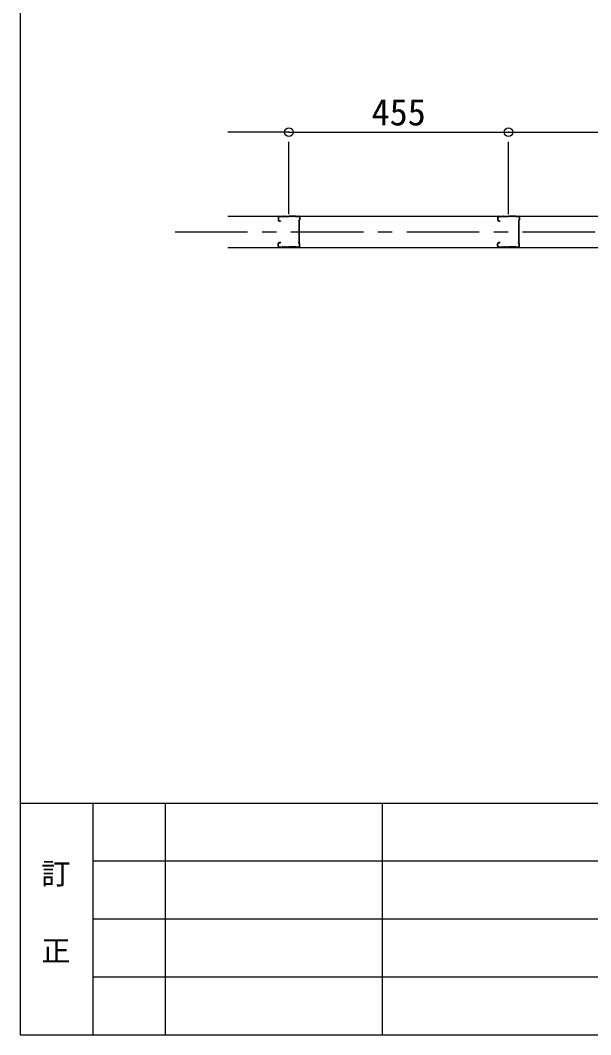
# Model space of a CAD drawing. Units: millimetres, scale not verified. Extents: x -4126 to 4124, y -2920 to 2852.
# Drawn here: x -4126 to -2944, y -2848 to -747 of the extents above; entities that cross this region are included whole.
import ezdxf
from ezdxf.enums import TextEntityAlignment as Align

# ---------------------------------------------------------------- set-up
doc = ezdxf.new("R2010")
doc.units = ezdxf.units.MM
doc.header["$LTSCALE"] = 30
doc.header["$PDMODE"] = 32
doc.header["$PDSIZE"] = 18
doc.linetypes.add('CHAIN1', pattern=[8, 5, -1, 1, -1])
doc.linetypes.add('DOUBLE_CHAIN1', pattern=[8.8, 5, -1, 0.6, -0.6, 0.6, -1])
for name, color, linetype in [('1-0_中心線', 4, 'CHAIN1'), ('1-1_中線', 7, 'Continuous'), ('1-3_太線２', 3, 'Continuous'), ('1-5_寸法', 4, 'Continuous'), ('1-8_隠線', 4, 'DOUBLE_CHAIN1'), ('F-3_太線２', 7, 'Continuous'), ('F-5_固定文字', 7, 'Continuous')]:
    doc.layers.add(name, color=color, linetype=linetype)
doc.styles.add('ＭＳ ゴシック', font='')
doc.styles.get('ＭＳ ゴシック').set_extended_font_data('MS Gothic')

msp = doc.modelspace()

# ---------------------------------------------------------------- linework, layer by layer
at = {"layer": '1-0_中心線'}
msp.add_lwpolyline([(-3805.15, -1184.71), (-1505.23, -1184.71), (-642.82, -1184.71)], dxfattribs=at)
at = {"layer": '1-1_中線'}
for p, q in [((-3695.73, -1152.21), (-2506.83, -1152.21)), ((-3695.73, -1217.21), (-2506.83, -1217.21))]:
    msp.add_line(p, q, dxfattribs=at)
at = {"layer": '1-3_太線２'}
for p, q in [((-3591.89, -1154.86), (-3592.01, -1159.96)), ((-3591.09, -1154.88), (-3591.21, -1159.98)), ((-3589.19, -1152.22), (-3584.33, -1152.22)), ((-3589.19, -1153.02), (-3584.33, -1153.02)), ((-3584.46, -1153.01), (-3582.63, -1153.29)), ((-3584.33, -1152.22), (-3582.51, -1152.5)), ((-3582.14, -1152.5), (-3580.52, -1152.23)), ((-3582.01, -1153.29), (-3580.39, -1153.02)), ((-3580.27, -1153.02), (-3578.65, -1153.29)), ((-3580.14, -1152.23), (-3578.52, -1152.5)), ((-3578.14, -1152.5), (-3576.52, -1152.23)), ((-3578.01, -1153.29), (-3576.39, -1153.02)), ((-3576.27, -1153.02), (-3574.65, -1153.29)), ((-3576.14, -1152.23), (-3574.52, -1152.5)), ((-3574.14, -1152.5), (-3572.52, -1152.23)), ((-3574.01, -1153.29), (-3572.39, -1153.02)), ((-3572.29, -1153.02), (-3569.53, -1153.3)), ((-3572.21, -1152.22), (-3569.45, -1152.51)), ((-3566.45, -1152.22), (-3569.21, -1152.51)), ((-3566.37, -1153.01), (-3569.13, -1153.3)), ((-3564.65, -1153.29), (-3566.27, -1153.02)), ((-3564.52, -1152.5), (-3566.14, -1152.23)), ((-3562.52, -1152.23), (-3564.14, -1152.5)), ((-3562.39, -1153.02), (-3564.01, -1153.29)), ((-3560.65, -1153.28), (-3562.27, -1153.02)), ((-3560.52, -1152.49), (-3562.14, -1152.23)), ((-3558.52, -1152.22), (-3560.14, -1152.49)), ((-3558.39, -1153.01), (-3560.01, -1153.28)), ((-3556.65, -1153.28), (-3558.27, -1153.01)), ((-3556.52, -1152.49), (-3558.14, -1152.22)), ((-3554.33, -1152.21), (-3556.15, -1152.49)), ((-3554.26, -1153.01), (-3556.03, -1153.28)), ((-3554.33, -1152.21), (-3549.59, -1152.21)), ((-3554.26, -1153.01), (-3549.59, -1153.01)), ((-3546.83, -1154.97), (-3546.83, -1160.21)), ((-3136.89, -1154.86), (-3137.01, -1159.96)), ((-3136.09, -1154.88), (-3136.21, -1159.98)), ((-3134.19, -1152.22), (-3129.33, -1152.22)), ((-3134.19, -1153.02), (-3129.33, -1153.02)), ((-3129.46, -1153.01), (-3127.63, -1153.29)), ((-3129.33, -1152.22), (-3127.51, -1152.5)), ((-3127.14, -1152.5), (-3125.52, -1152.23)), ((-3127.01, -1153.29), (-3125.39, -1153.02)), ((-3125.27, -1153.02), (-3123.65, -1153.29)), ((-3125.14, -1152.23), (-3123.52, -1152.5)), ((-3123.14, -1152.5), (-3121.52, -1152.23)), ((-3123.01, -1153.29), (-3121.39, -1153.02)), ((-3121.27, -1153.02), (-3119.65, -1153.29)), ((-3121.14, -1152.23), (-3119.52, -1152.5)), ((-3119.14, -1152.5), (-3117.52, -1152.23)), ((-3119.01, -1153.29), (-3117.39, -1153.02)), ((-3117.29, -1153.02), (-3114.53, -1153.3)), ((-3117.21, -1152.22), (-3114.45, -1152.51)), ((-3111.45, -1152.22), (-3114.21, -1152.51)), ((-3111.37, -1153.01), (-3114.13, -1153.3)), ((-3109.65, -1153.29), (-3111.27, -1153.02)), ((-3109.52, -1152.5), (-3111.14, -1152.23)), ((-3107.52, -1152.23), (-3109.14, -1152.5)), ((-3107.39, -1153.02), (-3109.01, -1153.29)), ((-3105.65, -1153.28), (-3107.27, -1153.02)), ((-3105.52, -1152.49), (-3107.14, -1152.23)), ((-3103.52, -1152.22), (-3105.14, -1152.49)), ((-3103.39, -1153.01), (-3105.01, -1153.28)), ((-3101.65, -1153.28), (-3103.27, -1153.01)), ((-3101.52, -1152.49), (-3103.14, -1152.22)), ((-3099.33, -1152.21), (-3101.15, -1152.49)), ((-3099.26, -1153.01), (-3101.03, -1153.28)), ((-3099.33, -1152.21), (-3094.59, -1152.21)), ((-3099.26, -1153.01), (-3094.59, -1153.01)), ((-3091.83, -1154.97), (-3091.83, -1160.21)), ((-3589.31, -1161.92), (-3587.07, -1161.92)), ((-3589.31, -1162.72), (-3587.07, -1162.72)), ((-3587.07, -1161.92), (-3587.07, -1162.72)), ((-3548.63, -1160.87), (-3548.63, -1207.21)), ((-3546.83, -1160.21), (-3547.83, -1161.21)), ((-3547.83, -1161.21), (-3547.83, -1207.21)), ((-3134.31, -1161.92), (-3132.07, -1161.92)), ((-3134.31, -1162.72), (-3132.07, -1162.72)), ((-3132.07, -1161.92), (-3132.07, -1162.72)), ((-3093.63, -1160.87), (-3093.63, -1207.21)), ((-3091.83, -1160.21), (-3092.83, -1161.21)), ((-3092.83, -1161.21), (-3092.83, -1207.21)), ((-3591.89, -1214.55), (-3592.01, -1209.45)), ((-3591.09, -1214.53), (-3591.21, -1209.43)), ((-3589.31, -1206.69), (-3587.07, -1206.69)), ((-3589.31, -1207.49), (-3587.07, -1207.49)), ((-3589.19, -1216.39), (-3584.33, -1216.39)), ((-3589.19, -1217.19), (-3584.33, -1217.19)), ((-3587.07, -1207.49), (-3587.07, -1206.69)), ((-3584.46, -1216.4), (-3582.63, -1216.12)), ((-3584.33, -1217.19), (-3582.51, -1216.91)), ((-3582.14, -1216.91), (-3580.52, -1217.18)), ((-3582.01, -1216.12), (-3580.39, -1216.39)), ((-3580.27, -1216.39), (-3578.65, -1216.12)), ((-3580.14, -1217.18), (-3578.52, -1216.91)), ((-3578.14, -1216.91), (-3576.52, -1217.18)), ((-3578.01, -1216.12), (-3576.39, -1216.39)), ((-3576.27, -1216.39), (-3574.65, -1216.12)), ((-3576.14, -1217.18), (-3574.52, -1216.91)), ((-3574.14, -1216.91), (-3572.52, -1217.18)), ((-3574.01, -1216.12), (-3572.39, -1216.39)), ((-3572.29, -1216.39), (-3569.53, -1216.11)), ((-3572.21, -1217.19), (-3569.45, -1216.9)), ((-3566.45, -1217.19), (-3569.21, -1216.9)), ((-3566.37, -1216.4), (-3569.13, -1216.11)), ((-3564.65, -1216.13), (-3566.27, -1216.39)), ((-3564.52, -1216.91), (-3566.14, -1217.18)), ((-3562.52, -1217.18), (-3564.14, -1216.91)), ((-3562.39, -1216.4), (-3564.01, -1216.13)), ((-3560.65, -1216.13), (-3562.27, -1216.4)), ((-3560.52, -1216.92), (-3562.14, -1217.18)), ((-3558.52, -1217.19), (-3560.14, -1216.92)), ((-3558.39, -1216.4), (-3560.01, -1216.13)), ((-3556.65, -1216.13), (-3558.27, -1216.4)), ((-3556.52, -1216.92), (-3558.14, -1217.19)), ((-3554.33, -1217.2), (-3556.15, -1216.92)), ((-3554.26, -1216.4), (-3556.03, -1216.13)), ((-3554.33, -1217.2), (-3549.59, -1217.2)), ((-3554.26, -1216.4), (-3549.59, -1216.4)), ((-3548.63, -1208.54), (-3548.63, -1207.21)), ((-3547.83, -1208.21), (-3547.83, -1207.21)), ((-3546.83, -1209.21), (-3547.83, -1208.21)), ((-3546.83, -1214.44), (-3546.83, -1209.21)), ((-3136.89, -1214.55), (-3137.01, -1209.45)), ((-3136.09, -1214.53), (-3136.21, -1209.43)), ((-3134.31, -1206.69), (-3132.07, -1206.69)), ((-3134.31, -1207.49), (-3132.07, -1207.49)), ((-3134.19, -1216.39), (-3129.33, -1216.39)), ((-3134.19, -1217.19), (-3129.33, -1217.19)), ((-3132.07, -1207.49), (-3132.07, -1206.69)), ((-3129.46, -1216.4), (-3127.63, -1216.12)), ((-3129.33, -1217.19), (-3127.51, -1216.91)), ((-3127.14, -1216.91), (-3125.52, -1217.18)), ((-3127.01, -1216.12), (-3125.39, -1216.39)), ((-3125.27, -1216.39), (-3123.65, -1216.12)), ((-3125.14, -1217.18), (-3123.52, -1216.91)), ((-3123.14, -1216.91), (-3121.52, -1217.18)), ((-3123.01, -1216.12), (-3121.39, -1216.39)), ((-3121.27, -1216.39), (-3119.65, -1216.12)), ((-3121.14, -1217.18), (-3119.52, -1216.91)), ((-3119.14, -1216.91), (-3117.52, -1217.18)), ((-3119.01, -1216.12), (-3117.39, -1216.39)), ((-3117.29, -1216.39), (-3114.53, -1216.11)), ((-3117.21, -1217.19), (-3114.45, -1216.9)), ((-3111.45, -1217.19), (-3114.21, -1216.9)), ((-3111.37, -1216.4), (-3114.13, -1216.11)), ((-3109.65, -1216.13), (-3111.27, -1216.39)), ((-3109.52, -1216.91), (-3111.14, -1217.18)), ((-3107.52, -1217.18), (-3109.14, -1216.91)), ((-3107.39, -1216.4), (-3109.01, -1216.13)), ((-3105.65, -1216.13), (-3107.27, -1216.4)), ((-3105.52, -1216.92), (-3107.14, -1217.18)), ((-3103.52, -1217.19), (-3105.14, -1216.92)), ((-3103.39, -1216.4), (-3105.01, -1216.13)), ((-3101.65, -1216.13), (-3103.27, -1216.4)), ((-3101.52, -1216.92), (-3103.14, -1217.19)), ((-3099.33, -1217.2), (-3101.15, -1216.92)), ((-3099.26, -1216.4), (-3101.03, -1216.13)), ((-3099.33, -1217.2), (-3094.59, -1217.2)), ((-3099.26, -1216.4), (-3094.59, -1216.4)), ((-3093.63, -1208.54), (-3093.63, -1207.21)), ((-3092.83, -1208.21), (-3092.83, -1207.21)), ((-3091.83, -1209.21), (-3092.83, -1208.21)), ((-3091.83, -1214.44), (-3091.83, -1209.21))]:
    msp.add_line(p, q, dxfattribs=at)
for points in [[(-3547.63, -1154.97), (-3547.63, -1159.87), (-3548.63, -1160.87)], [(-3092.63, -1154.97), (-3092.63, -1159.87), (-3093.63, -1160.87)], [(-3547.63, -1214.44), (-3547.63, -1209.54), (-3548.63, -1208.54)], [(-3092.63, -1214.44), (-3092.63, -1209.54), (-3093.63, -1208.54)]]:
    msp.add_lwpolyline(points, dxfattribs=at)
for centre, radius, start, end in [((-3589.19, -1154.92), 2.7, 90.01999, 178.69998), ((-3589.19, -1154.92), 1.9, 90.01999, 178.69998), ((-3582.33, -1151.37), 1.95, 261.10429, 270.01999), ((-3582.33, -1151.37), 1.15, 261.10429, 270.01999), ((-3582.33, -1151.37), 1.15, 270.01999, 279.42708), ((-3582.33, -1151.37), 1.95, 270.01999, 279.42708), ((-3580.33, -1153.37), 1.15, 90.01999, 99.42708), ((-3580.33, -1153.37), 0.35, 90.01999, 99.42708), ((-3580.33, -1153.37), 1.15, 80.6129, 90.01999), ((-3580.33, -1153.37), 0.35, 80.6129, 90.01999), ((-3578.33, -1151.37), 1.95, 260.6129, 270.01999), ((-3578.33, -1151.37), 1.15, 260.6129, 270.01999), ((-3578.33, -1151.37), 1.15, 270.01999, 279.42708), ((-3578.33, -1151.37), 1.95, 270.01999, 279.42708), ((-3576.33, -1153.37), 1.15, 90.01999, 99.42708), ((-3576.33, -1153.37), 0.35, 90.01999, 99.42708), ((-3576.33, -1153.37), 1.15, 80.6129, 90.01999), ((-3576.33, -1153.37), 0.35, 80.6129, 90.01999), ((-3574.33, -1151.36), 1.95, 260.6129, 270.01999), ((-3574.33, -1151.36), 1.15, 260.6129, 270.01999), ((-3574.33, -1151.36), 1.15, 270.01999, 279.42708), ((-3574.33, -1151.36), 1.95, 270.01999, 279.42708), ((-3572.33, -1153.36), 1.15, 90.01999, 99.42708), ((-3572.33, -1153.36), 0.35, 90.01999, 99.42708), ((-3572.33, -1153.36), 1.15, 80.6129, 90.01999), ((-3572.33, -1153.36), 0.35, 80.6129, 90.01999), ((-3569.33, -1151.36), 1.95, 264.07425, 270.01999), ((-3569.33, -1151.36), 1.15, 264.07425, 270.01999), ((-3569.33, -1151.36), 1.15, 270.01999, 275.96571), ((-3569.33, -1151.36), 1.95, 270.01999, 275.96571), ((-3566.33, -1153.36), 1.15, 90.01999, 99.42708), ((-3566.33, -1153.36), 0.35, 90.01999, 99.42708), ((-3566.33, -1153.36), 1.15, 80.6129, 90.01999), ((-3566.33, -1153.36), 0.35, 80.6129, 90.01999), ((-3564.33, -1151.36), 1.95, 260.6129, 270.01999), ((-3564.33, -1151.36), 1.15, 260.6129, 270.01999), ((-3564.33, -1151.36), 1.15, 270.01999, 279.42708), ((-3564.33, -1151.36), 1.95, 270.01999, 279.42708), ((-3562.33, -1153.36), 1.15, 90.01999, 99.42708), ((-3562.33, -1153.36), 0.35, 90.01999, 99.42708), ((-3562.33, -1153.36), 1.15, 80.6129, 90.01999), ((-3562.33, -1153.36), 0.35, 80.6129, 90.01999), ((-3560.33, -1151.36), 1.95, 260.6129, 270.01999), ((-3560.33, -1151.36), 1.15, 260.6129, 270.01999), ((-3560.33, -1151.36), 1.15, 270.01999, 279.42708), ((-3560.33, -1151.36), 1.95, 270.01999, 279.42708), ((-3558.33, -1153.36), 1.15, 90.01999, 99.42708), ((-3558.33, -1153.36), 0.35, 90.01999, 99.42708), ((-3558.33, -1153.36), 1.15, 80.6129, 90.01999), ((-3558.33, -1153.36), 0.35, 80.6129, 90.01999), ((-3556.33, -1151.36), 1.95, 260.6129, 270.01999), ((-3556.33, -1151.36), 1.15, 260.6129, 270.01999), ((-3556.33, -1151.36), 1.15, 270.01999, 278.93567), ((-3556.33, -1151.36), 1.95, 270.01999, 278.93567), ((-3549.59, -1154.91), 2.7, 358.69998, 90.01999), ((-3549.59, -1154.91), 1.9, 358.69998, 90.01999), ((-3134.19, -1154.92), 2.7, 90.01999, 178.69998), ((-3134.19, -1154.92), 1.9, 90.01999, 178.69998), ((-3127.33, -1151.37), 1.95, 261.10429, 270.01999), ((-3127.33, -1151.37), 1.15, 261.10429, 270.01999), ((-3127.33, -1151.37), 1.15, 270.01999, 279.42708), ((-3127.33, -1151.37), 1.95, 270.01999, 279.42708), ((-3125.33, -1153.37), 1.15, 90.01999, 99.42708), ((-3125.33, -1153.37), 0.35, 90.01999, 99.42708), ((-3125.33, -1153.37), 1.15, 80.6129, 90.01999), ((-3125.33, -1153.37), 0.35, 80.6129, 90.01999), ((-3123.33, -1151.37), 1.95, 260.6129, 270.01999), ((-3123.33, -1151.37), 1.15, 260.6129, 270.01999), ((-3123.33, -1151.37), 1.15, 270.01999, 279.42708), ((-3123.33, -1151.37), 1.95, 270.01999, 279.42708), ((-3121.33, -1153.37), 1.15, 90.01999, 99.42708), ((-3121.33, -1153.37), 0.35, 90.01999, 99.42708), ((-3121.33, -1153.37), 1.15, 80.6129, 90.01999), ((-3121.33, -1153.37), 0.35, 80.6129, 90.01999), ((-3119.33, -1151.36), 1.95, 260.6129, 270.01999), ((-3119.33, -1151.36), 1.15, 260.6129, 270.01999), ((-3119.33, -1151.36), 1.15, 270.01999, 279.42708), ((-3119.33, -1151.36), 1.95, 270.01999, 279.42708), ((-3117.33, -1153.36), 1.15, 90.01999, 99.42708), ((-3117.33, -1153.36), 0.35, 90.01999, 99.42708), ((-3117.33, -1153.36), 1.15, 80.6129, 90.01999), ((-3117.33, -1153.36), 0.35, 80.6129, 90.01999), ((-3114.33, -1151.36), 1.95, 264.07425, 270.01999), ((-3114.33, -1151.36), 1.15, 264.07425, 270.01999), ((-3114.33, -1151.36), 1.15, 270.01999, 275.96571), ((-3114.33, -1151.36), 1.95, 270.01999, 275.96571), ((-3111.33, -1153.36), 1.15, 90.01999, 99.42708), ((-3111.33, -1153.36), 0.35, 90.01999, 99.42708), ((-3111.33, -1153.36), 1.15, 80.6129, 90.01999), ((-3111.33, -1153.36), 0.35, 80.6129, 90.01999), ((-3109.33, -1151.36), 1.95, 260.6129, 270.01999), ((-3109.33, -1151.36), 1.15, 260.6129, 270.01999), ((-3109.33, -1151.36), 1.15, 270.01999, 279.42708), ((-3109.33, -1151.36), 1.95, 270.01999, 279.42708), ((-3107.33, -1153.36), 1.15, 90.01999, 99.42708), ((-3107.33, -1153.36), 0.35, 90.01999, 99.42708), ((-3107.33, -1153.36), 1.15, 80.6129, 90.01999), ((-3107.33, -1153.36), 0.35, 80.6129, 90.01999), ((-3105.33, -1151.36), 1.95, 260.6129, 270.01999), ((-3105.33, -1151.36), 1.15, 260.6129, 270.01999), ((-3105.33, -1151.36), 1.15, 270.01999, 279.42708), ((-3105.33, -1151.36), 1.95, 270.01999, 279.42708), ((-3103.33, -1153.36), 1.15, 90.01999, 99.42708), ((-3103.33, -1153.36), 0.35, 90.01999, 99.42708), ((-3103.33, -1153.36), 1.15, 80.6129, 90.01999), ((-3103.33, -1153.36), 0.35, 80.6129, 90.01999), ((-3101.33, -1151.36), 1.95, 260.6129, 270.01999), ((-3101.33, -1151.36), 1.15, 260.6129, 270.01999), ((-3101.33, -1151.36), 1.15, 270.01999, 278.93567), ((-3101.33, -1151.36), 1.95, 270.01999, 278.93567), ((-3094.59, -1154.91), 2.7, 358.69998, 90.01999), ((-3094.59, -1154.91), 1.9, 358.69998, 90.01999), ((-3589.31, -1160.02), 2.7, 178.69998, 270.01999), ((-3589.31, -1160.02), 1.9, 178.69998, 270.01999), ((-3134.31, -1160.02), 2.7, 178.69998, 270.01999), ((-3134.31, -1160.02), 1.9, 178.69998, 270.01999), ((-3589.31, -1209.39), 2.7, 89.97998, 181.29999), ((-3589.19, -1214.49), 2.7, 181.29999, 269.97998), ((-3589.31, -1209.39), 1.9, 89.97998, 181.29999), ((-3589.19, -1214.49), 1.9, 181.29999, 269.97998), ((-3582.33, -1218.04), 1.95, 89.97998, 98.89566), ((-3582.33, -1218.04), 1.15, 89.97998, 98.89566), ((-3582.33, -1218.04), 1.95, 80.57289, 89.97998), ((-3582.33, -1218.04), 1.15, 80.57289, 89.97998), ((-3580.33, -1216.04), 1.15, 260.57289, 269.97998), ((-3580.33, -1216.04), 0.35, 260.57289, 269.97998), ((-3580.33, -1216.04), 0.35, 269.97998, 279.38707), ((-3580.33, -1216.04), 1.15, 269.97998, 279.38707), ((-3578.33, -1218.04), 1.95, 89.97998, 99.38707), ((-3578.33, -1218.04), 1.15, 89.97998, 99.38707), ((-3578.33, -1218.04), 1.95, 80.57289, 89.97998), ((-3578.33, -1218.04), 1.15, 80.57289, 89.97998), ((-3576.33, -1216.04), 1.15, 260.57289, 269.97998), ((-3576.33, -1216.04), 0.35, 260.57289, 269.97998), ((-3576.33, -1216.04), 0.35, 269.97998, 279.38707), ((-3576.33, -1216.04), 1.15, 269.97998, 279.38707), ((-3574.33, -1218.05), 1.95, 89.97998, 99.38707), ((-3574.33, -1218.05), 1.15, 89.97998, 99.38707), ((-3574.33, -1218.05), 1.95, 80.57289, 89.97998), ((-3574.33, -1218.05), 1.15, 80.57289, 89.97998), ((-3572.33, -1216.05), 1.15, 260.57289, 269.97998), ((-3572.33, -1216.05), 0.35, 260.57289, 269.97998), ((-3572.33, -1216.05), 0.35, 269.97998, 279.38707), ((-3572.33, -1216.05), 1.15, 269.97998, 279.38707), ((-3569.33, -1218.05), 1.95, 89.97998, 95.9257), ((-3569.33, -1218.05), 1.15, 89.97998, 95.9257), ((-3569.33, -1218.05), 1.95, 84.03426, 89.97998), ((-3569.33, -1218.05), 1.15, 84.03426, 89.97998), ((-3566.33, -1216.05), 1.15, 260.57289, 269.97998), ((-3566.33, -1216.05), 0.35, 260.57289, 269.97998), ((-3566.33, -1216.05), 0.35, 269.97998, 279.38707), ((-3566.33, -1216.05), 1.15, 269.97998, 279.38707), ((-3564.33, -1218.05), 1.95, 89.97998, 99.38707), ((-3564.33, -1218.05), 1.15, 89.97998, 99.38707), ((-3564.33, -1218.05), 1.95, 80.57289, 89.97998), ((-3564.33, -1218.05), 1.15, 80.57289, 89.97998), ((-3562.33, -1216.05), 1.15, 260.57289, 269.97998), ((-3562.33, -1216.05), 0.35, 260.57289, 269.97998), ((-3562.33, -1216.05), 0.35, 269.97998, 279.38707), ((-3562.33, -1216.05), 1.15, 269.97998, 279.38707), ((-3560.33, -1218.05), 1.95, 89.97998, 99.38707), ((-3560.33, -1218.05), 1.15, 89.97998, 99.38707), ((-3560.33, -1218.05), 1.95, 80.57289, 89.97998), ((-3560.33, -1218.05), 1.15, 80.57289, 89.97998), ((-3558.33, -1216.05), 1.15, 260.57289, 269.97998), ((-3558.33, -1216.05), 0.35, 260.57289, 269.97998), ((-3558.33, -1216.05), 0.35, 269.97998, 279.38707), ((-3558.33, -1216.05), 1.15, 269.97998, 279.38707), ((-3556.33, -1218.05), 1.95, 89.97998, 99.38707), ((-3556.33, -1218.05), 1.15, 89.97998, 99.38707), ((-3556.33, -1218.05), 1.95, 81.0643, 89.97998), ((-3556.33, -1218.05), 1.15, 81.0643, 89.97998), ((-3549.59, -1214.5), 2.7, 269.97998, 1.29999), ((-3549.59, -1214.5), 1.9, 269.97998, 1.29999), ((-3134.31, -1209.39), 2.7, 89.97998, 181.29999), ((-3134.19, -1214.49), 2.7, 181.29999, 269.97998), ((-3134.31, -1209.39), 1.9, 89.97998, 181.29999), ((-3134.19, -1214.49), 1.9, 181.29999, 269.97998), ((-3127.33, -1218.04), 1.95, 89.97998, 98.89566), ((-3127.33, -1218.04), 1.15, 89.97998, 98.89566), ((-3127.33, -1218.04), 1.95, 80.57289, 89.97998), ((-3127.33, -1218.04), 1.15, 80.57289, 89.97998), ((-3125.33, -1216.04), 1.15, 260.57289, 269.97998), ((-3125.33, -1216.04), 0.35, 260.57289, 269.97998), ((-3125.33, -1216.04), 0.35, 269.97998, 279.38707), ((-3125.33, -1216.04), 1.15, 269.97998, 279.38707), ((-3123.33, -1218.04), 1.95, 89.97998, 99.38707), ((-3123.33, -1218.04), 1.15, 89.97998, 99.38707), ((-3123.33, -1218.04), 1.95, 80.57289, 89.97998), ((-3123.33, -1218.04), 1.15, 80.57289, 89.97998), ((-3121.33, -1216.04), 1.15, 260.57289, 269.97998), ((-3121.33, -1216.04), 0.35, 260.57289, 269.97998), ((-3121.33, -1216.04), 0.35, 269.97998, 279.38707), ((-3121.33, -1216.04), 1.15, 269.97998, 279.38707), ((-3119.33, -1218.05), 1.95, 89.97998, 99.38707), ((-3119.33, -1218.05), 1.15, 89.97998, 99.38707), ((-3119.33, -1218.05), 1.95, 80.57289, 89.97998), ((-3119.33, -1218.05), 1.15, 80.57289, 89.97998), ((-3117.33, -1216.05), 1.15, 260.57289, 269.97998), ((-3117.33, -1216.05), 0.35, 260.57289, 269.97998), ((-3117.33, -1216.05), 0.35, 269.97998, 279.38707), ((-3117.33, -1216.05), 1.15, 269.97998, 279.38707), ((-3114.33, -1218.05), 1.95, 89.97998, 95.9257), ((-3114.33, -1218.05), 1.15, 89.97998, 95.9257), ((-3114.33, -1218.05), 1.95, 84.03426, 89.97998), ((-3114.33, -1218.05), 1.15, 84.03426, 89.97998), ((-3111.33, -1216.05), 1.15, 260.57289, 269.97998), ((-3111.33, -1216.05), 0.35, 260.57289, 269.97998), ((-3111.33, -1216.05), 0.35, 269.97998, 279.38707), ((-3111.33, -1216.05), 1.15, 269.97998, 279.38707), ((-3109.33, -1218.05), 1.95, 89.97998, 99.38707), ((-3109.33, -1218.05), 1.15, 89.97998, 99.38707), ((-3109.33, -1218.05), 1.95, 80.57289, 89.97998), ((-3109.33, -1218.05), 1.15, 80.57289, 89.97998), ((-3107.33, -1216.05), 1.15, 260.57289, 269.97998), ((-3107.33, -1216.05), 0.35, 260.57289, 269.97998), ((-3107.33, -1216.05), 0.35, 269.97998, 279.38707), ((-3107.33, -1216.05), 1.15, 269.97998, 279.38707), ((-3105.33, -1218.05), 1.95, 89.97998, 99.38707), ((-3105.33, -1218.05), 1.15, 89.97998, 99.38707), ((-3105.33, -1218.05), 1.95, 80.57289, 89.97998), ((-3105.33, -1218.05), 1.15, 80.57289, 89.97998), ((-3103.33, -1216.05), 1.15, 260.57289, 269.97998), ((-3103.33, -1216.05), 0.35, 260.57289, 269.97998), ((-3103.33, -1216.05), 0.35, 269.97998, 279.38707), ((-3103.33, -1216.05), 1.15, 269.97998, 279.38707), ((-3101.33, -1218.05), 1.95, 89.97998, 99.38707), ((-3101.33, -1218.05), 1.15, 89.97998, 99.38707), ((-3101.33, -1218.05), 1.95, 81.0643, 89.97998), ((-3101.33, -1218.05), 1.15, 81.0643, 89.97998), ((-3094.59, -1214.5), 2.7, 269.97998, 1.29999), ((-3094.59, -1214.5), 1.9, 269.97998, 1.29999)]:
    msp.add_arc(centre, radius, start, end, dxfattribs=at)
at = {"layer": '1-5_寸法'}
for p, q in [((-3569.33, -978.53), (-3695.73, -978.53)), ((-3569.33, -978.53), (-3114.33, -978.53)), ((-3114.33, -978.53), (-2659.33, -978.53))]:
    msp.add_line(p, q, dxfattribs=at)
at = {"layer": '1-5_寸法', "color": 3}
for p in [(-3569.33, -978.53), (-3114.33, -978.53)]:
    msp.add_point(p, dxfattribs=at)
at = {"layer": '1-8_隠線'}
for p, q in [((-3569.33, -1148.27), (-3569.33, -978.53)), ((-3114.33, -1148.27), (-3114.33, -978.53))]:
    msp.add_line(p, q, dxfattribs=at)
at = {"layer": 'F-3_太線２', "color": 3}
for p, q in [((-4126, 2851.5), (-4126, -2848.5)), ((-4126, -2368.5), (4124, -2368.5)), ((-4126, -2848.5), (4124, -2848.5))]:
    msp.add_line(p, q, dxfattribs=at)
at = {"layer": 'F-3_太線２'}
msp.add_line((-3976, -2368.5), (-3976, -2848.5), dxfattribs=at)
at = {"layer": 'F-3_太線２', "color": 4}
for p, q in [((-3826, -2368.5), (-3826, -2848.5)), ((-3376, -2368.5), (-3376, -2848.5)), ((-3976, -2488.5), (-1756, -2488.5)), ((-3976, -2608.5), (-1756, -2608.5)), ((-3976, -2728.5), (-1756, -2728.5))]:
    msp.add_line(p, q, dxfattribs=at)

# ---------------------------------------------------------------- texts
at = {"layer": '1-5_寸法', "style": 'ＭＳ ゴシック'}
msp.add_text('455', height=54.99, dxfattribs=at).set_placement((-3398.08, -981.03), align=Align.BOTTOM_LEFT)
at = {"layer": 'F-5_固定文字', "color": 4, "style": 'ＭＳ ゴシック'}
for s, p in [('訂', (-4082.4, -2549.89)), ('正', (-4082.4, -2709.94))]:
    msp.add_text(s, height=43.99, dxfattribs=at).set_placement(p, align=Align.BOTTOM_LEFT)

doc.saveas('drawing.dxf')
